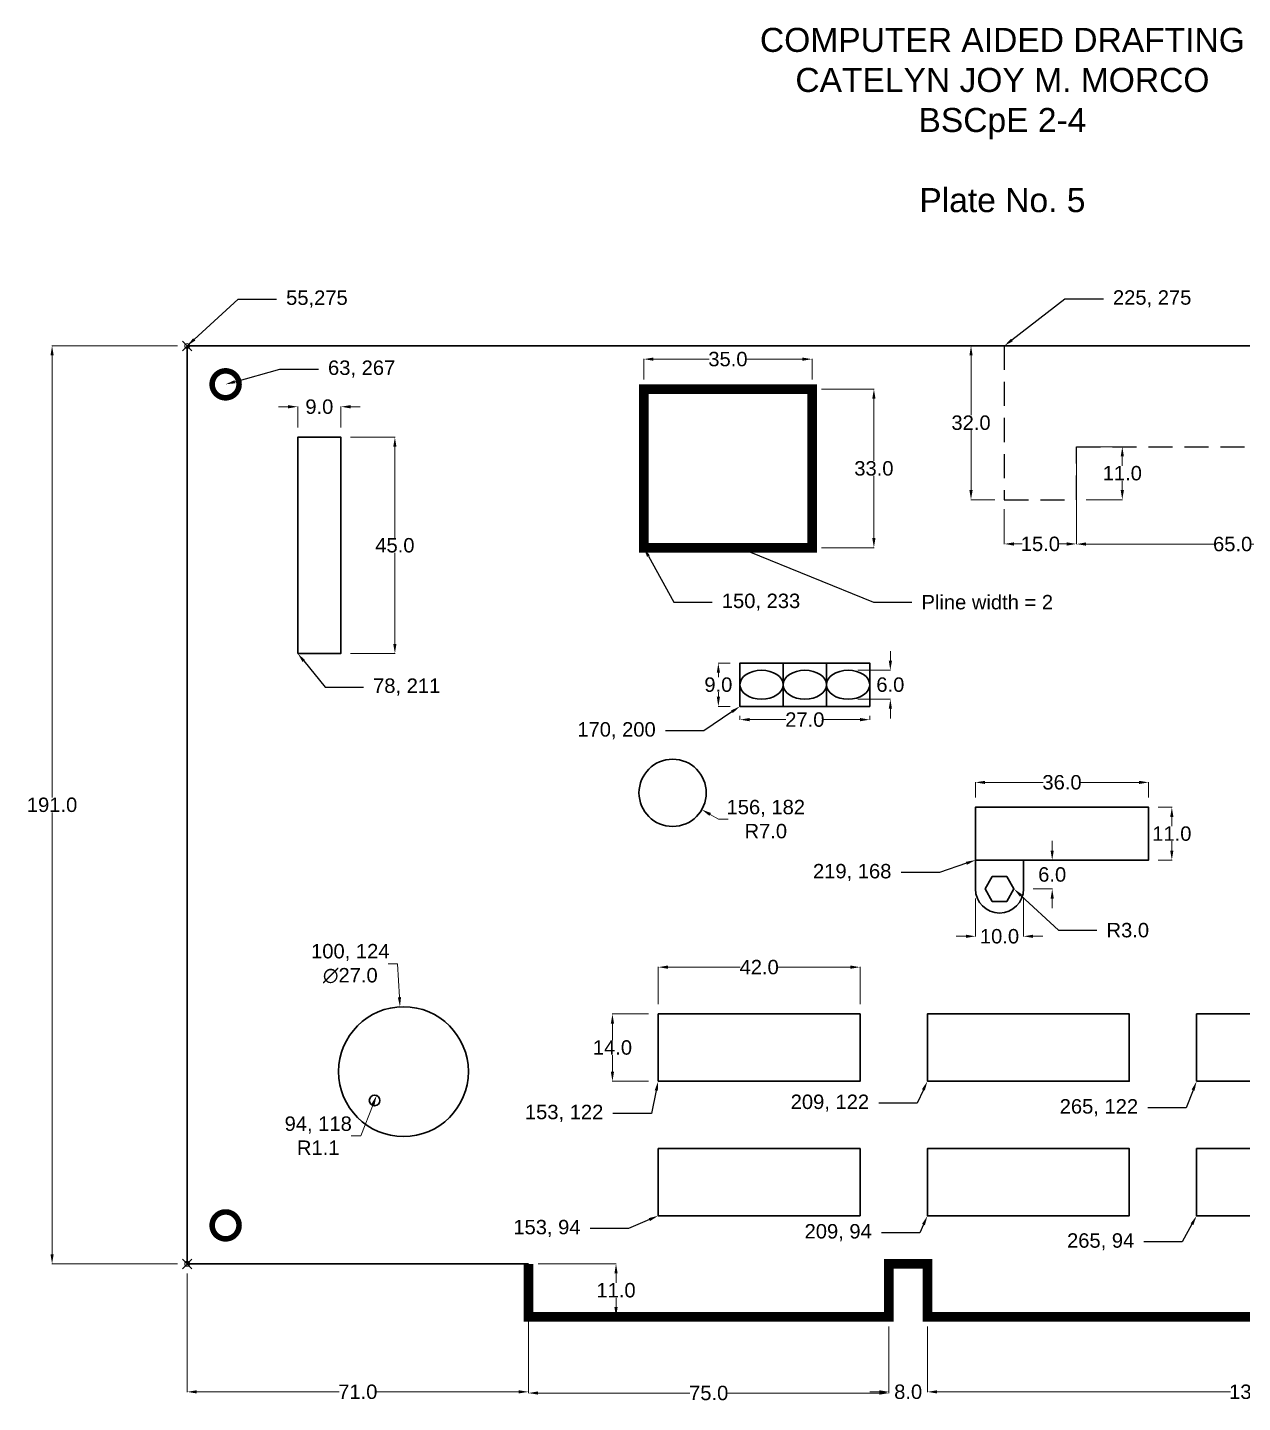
# Model space of a CAD drawing. Header units: inches. Extents: x 22 to 430, y 33 to 341.
# Drawn here: x 21.8 to 274.5, y 55.2 to 341.2 of the extents above; entities that cross this region are included whole.
import ezdxf
from ezdxf import colors
from ezdxf.entities.mleader import LeaderData, LeaderLine
from ezdxf.math import Vec2, Vec3

# ---------------------------------------------------------------- set-up
doc = ezdxf.new("R2010")
doc.units = ezdxf.units.IN
doc.header["$LTSCALE"] = 10
doc.header["$MEASUREMENT"] = 0
doc.header["$PDMODE"] = 35
doc.linetypes.add('DASHED', pattern=[0.75, 0.5, -0.25])
doc.layers.get('0').update_dxf_attribs({"lineweight": 13})
for name, color, linetype, lineweight in [('dims', 3, 'Continuous', 13), ('hidden', 7, 'DASHED', 25), ('Objectline', 7, 'Continuous', 30)]:
    doc.layers.add(name, color=color, linetype=linetype, lineweight=lineweight)
doc.styles.get("Standard").update_dxf_attribs({"font": 'arial.ttf'})
doc.dimstyles.new('Copy(3) of ISO-25', dxfattribs={"dimtxt": 3, "dimasz": 2, "dimexe": 0.049213, "dimexo": 2, "dimgap": 0.024606, "dimtad": 0, "dimtih": 1, "dimtoh": 1, "dimdec": 1, "dimzin": 1, "dimdsep": 46, "dimtxsty": 'Standard', "dimcen": 0, "dimadec": 0, "dimazin": 0, "dimtfac": 1, "dimtdec": 1, "dimtofl": 0, "dimtmove": 1, "dimatfit": 1, "dimfxl": 0.03937, "dimlwd": 13, "dimlwe": 13, "dimarcsym": 0})

# ---------------------------------------------------------------- blocks, each defined once
blk = doc.blocks.new('*D2')
at = {"layer": 'Defpoints', "color": 0, "transparency": 16777216}
for p in [(55, 275), (26.9, 84), (55, 84)]:
    blk.add_point(p, dxfattribs=at)
at = {"layer": 'dims', "color": 0, "linetype": 'Continuous', "lineweight": 13, "transparency": 16777216}
for p, q in [((53, 275), (26.85, 275)), ((26.9, 273), (26.9, 181.06)), ((26.9, 86), (26.9, 177.94)), ((53, 84), (26.85, 84))]:
    blk.add_line(p, q, dxfattribs=at)
at = {"layer": 'dims', "color": 0, "transparency": 16777216}
for points in [[(26.57, 273), (27.24, 273), (26.9, 275)], [(26.57, 86), (27.24, 86), (26.9, 84)]]:
    blk.add_solid(points, dxfattribs=at)
at = {"layer": 'dims', "color": 0, "transparency": 16777216, "insert": (26.9, 179.5), "char_height": 3, "attachment_point": 5}
blk.add_mtext('191.0', dxfattribs=at)
blk = doc.blocks.new('*D14')
at = {"layer": 'Defpoints', "color": 0, "transparency": 16777216}
for p in [(143.48, 136), (153, 136), (153, 122)]:
    blk.add_point(p, dxfattribs=at)
at = {"layer": 'dims', "color": 0, "linetype": 'Continuous', "lineweight": 13, "transparency": 16777216}
for p, q in [((151, 136), (143.43, 136)), ((143.48, 134), (143.48, 130.56)), ((143.48, 124), (143.48, 127.44)), ((151, 122), (143.43, 122))]:
    blk.add_line(p, q, dxfattribs=at)
at = {"layer": 'dims', "color": 0, "transparency": 16777216}
for points in [[(143.14, 134), (143.81, 134), (143.48, 136)], [(143.14, 124), (143.81, 124), (143.48, 122)]]:
    blk.add_solid(points, dxfattribs=at)
at = {"layer": 'dims', "color": 0, "transparency": 16777216, "insert": (143.48, 129), "char_height": 3, "attachment_point": 5}
blk.add_mtext('14.0', dxfattribs=at)
blk = doc.blocks.new('*D15')
at = {"layer": 'Defpoints', "color": 0, "transparency": 16777216}
for p in [(195, 145.73), (153, 136), (195, 136)]:
    blk.add_point(p, dxfattribs=at)
at = {"layer": 'dims', "color": 0, "linetype": 'Continuous', "lineweight": 13, "transparency": 16777216}
for p, q in [((153, 138), (153, 145.78)), ((155, 145.73), (170.02, 145.73)), ((193, 145.73), (177.98, 145.73)), ((195, 138), (195, 145.78))]:
    blk.add_line(p, q, dxfattribs=at)
at = {"layer": 'dims', "color": 0, "transparency": 16777216}
for points in [[(155, 146.07), (155, 145.4), (153, 145.73)], [(193, 146.07), (193, 145.4), (195, 145.73)]]:
    blk.add_solid(points, dxfattribs=at)
at = {"layer": 'dims', "color": 0, "transparency": 16777216, "insert": (174, 145.73), "char_height": 3, "attachment_point": 5}
blk.add_mtext('42.0', dxfattribs=at)
blk = doc.blocks.new('*D16')
at = {"layer": 'Defpoints', "color": 0, "transparency": 16777216}
for p in [(255, 184.18), (219, 179), (255, 179)]:
    blk.add_point(p, dxfattribs=at)
at = {"layer": 'dims', "color": 0, "linetype": 'Continuous', "lineweight": 13, "transparency": 16777216}
for p, q in [((219, 181), (219, 184.23)), ((221, 184.18), (233.09, 184.18)), ((253, 184.18), (240.91, 184.18)), ((255, 181), (255, 184.23))]:
    blk.add_line(p, q, dxfattribs=at)
at = {"layer": 'dims', "color": 0, "transparency": 16777216}
for points in [[(221, 184.51), (221, 183.84), (219, 184.18)], [(253, 184.51), (253, 183.84), (255, 184.18)]]:
    blk.add_solid(points, dxfattribs=at)
at = {"layer": 'dims', "color": 0, "transparency": 16777216, "insert": (237, 184.18), "char_height": 3, "attachment_point": 5}
blk.add_mtext('36.0', dxfattribs=at)
blk = doc.blocks.new('*D17')
at = {"layer": 'Defpoints', "color": 0, "transparency": 16777216}
for p in [(255, 179), (255, 168), (259.85, 168)]:
    blk.add_point(p, dxfattribs=at)
at = {"layer": 'dims', "color": 0, "linetype": 'Continuous', "lineweight": 13, "transparency": 16777216}
for p, q in [((257, 179), (259.89, 179)), ((259.85, 177), (259.85, 175.06)), ((259.85, 170), (259.85, 171.94)), ((257, 168), (259.89, 168))]:
    blk.add_line(p, q, dxfattribs=at)
at = {"layer": 'dims', "color": 0, "transparency": 16777216}
for points in [[(259.51, 177), (260.18, 177), (259.85, 179)], [(259.51, 170), (260.18, 170), (259.85, 168)]]:
    blk.add_solid(points, dxfattribs=at)
at = {"layer": 'dims', "color": 0, "transparency": 16777216, "insert": (259.85, 173.5), "char_height": 3, "attachment_point": 5}
blk.add_mtext('11.0', dxfattribs=at)
blk = doc.blocks.new('*D18')
at = {"layer": 'Defpoints', "color": 0, "transparency": 16777216}
for p in [(229, 168), (229, 162), (234.96, 162)]:
    blk.add_point(p, dxfattribs=at)
at = {"layer": 'dims', "color": 0, "linetype": 'Continuous', "lineweight": 13, "transparency": 16777216}
for p, q in [((234.96, 170), (234.96, 172)), ((231, 168), (235.01, 168)), ((231, 162), (235.01, 162)), ((234.96, 160), (234.96, 158))]:
    blk.add_line(p, q, dxfattribs=at)
at = {"layer": 'dims', "color": 0, "transparency": 16777216}
for points in [[(234.63, 170), (235.3, 170), (234.96, 168)], [(234.63, 160), (235.3, 160), (234.96, 162)]]:
    blk.add_solid(points, dxfattribs=at)
at = {"layer": 'dims', "color": 0, "transparency": 16777216, "insert": (234.96, 165), "char_height": 3, "attachment_point": 5}
blk.add_mtext('6.0', dxfattribs=at)
blk = doc.blocks.new('*D19')
at = {"layer": 'Defpoints', "color": 0, "transparency": 16777216}
for p in [(219, 162), (229, 162), (229, 152.15)]:
    blk.add_point(p, dxfattribs=at)
at = {"layer": 'dims', "color": 0, "linetype": 'Continuous', "lineweight": 13, "transparency": 16777216}
for p, q in [((219, 160), (219, 152.1)), ((229, 160), (229, 152.1)), ((217, 152.15), (215, 152.15)), ((231, 152.15), (233, 152.15))]:
    blk.add_line(p, q, dxfattribs=at)
at = {"layer": 'dims', "color": 0, "transparency": 16777216}
for points in [[(217, 152.49), (217, 151.82), (219, 152.15)], [(231, 152.49), (231, 151.82), (229, 152.15)]]:
    blk.add_solid(points, dxfattribs=at)
at = {"layer": 'dims', "color": 0, "transparency": 16777216, "insert": (224, 152.15), "char_height": 3, "attachment_point": 5}
blk.add_mtext('10.0', dxfattribs=at)
blk = doc.blocks.new('*D20')
at = {"layer": 'Defpoints', "color": 0, "transparency": 16777216}
for p in [(170, 200), (197, 200), (197, 197.23)]:
    blk.add_point(p, dxfattribs=at)
at = {"layer": 'dims', "color": 0, "linetype": 'Continuous', "lineweight": 13, "transparency": 16777216}
for p, q in [((170, 198), (170, 197.18)), ((197, 198), (197, 197.18)), ((172, 197.23), (179.56, 197.23)), ((195, 197.23), (187.44, 197.23))]:
    blk.add_line(p, q, dxfattribs=at)
at = {"layer": 'dims', "color": 0, "transparency": 16777216}
for points in [[(172, 197.57), (172, 196.9), (170, 197.23)], [(195, 197.57), (195, 196.9), (197, 197.23)]]:
    blk.add_solid(points, dxfattribs=at)
at = {"layer": 'dims', "color": 0, "transparency": 16777216, "insert": (183.5, 197.23), "char_height": 3, "attachment_point": 5}
blk.add_mtext('27.0', dxfattribs=at)
blk = doc.blocks.new('*D21')
at = {"layer": 'Defpoints', "color": 0, "transparency": 16777216}
for p in [(170, 209), (165.51, 200), (170, 200)]:
    blk.add_point(p, dxfattribs=at)
at = {"layer": 'dims', "color": 0, "linetype": 'Continuous', "lineweight": 13, "transparency": 16777216}
for p, q in [((168, 209), (165.46, 209)), ((165.51, 207), (165.51, 206.06)), ((165.51, 202), (165.51, 202.94)), ((168, 200), (165.46, 200))]:
    blk.add_line(p, q, dxfattribs=at)
at = {"layer": 'dims', "color": 0, "transparency": 16777216}
for points in [[(165.18, 207), (165.85, 207), (165.51, 209)], [(165.18, 202), (165.85, 202), (165.51, 200)]]:
    blk.add_solid(points, dxfattribs=at)
at = {"layer": 'dims', "color": 0, "transparency": 16777216, "insert": (165.51, 204.5), "char_height": 3, "attachment_point": 5}
blk.add_mtext('9.0', dxfattribs=at)
blk = doc.blocks.new('*D22')
at = {"layer": 'Defpoints', "color": 0, "transparency": 16777216}
for p in [(192.5, 207.5), (192.5, 201.5), (201.29, 201.5)]:
    blk.add_point(p, dxfattribs=at)
at = {"layer": 'dims', "color": 0, "linetype": 'Continuous', "lineweight": 13, "transparency": 16777216}
for p, q in [((201.29, 209.5), (201.29, 211.5)), ((194.5, 207.5), (201.34, 207.5)), ((194.5, 201.5), (201.34, 201.5)), ((201.29, 199.5), (201.29, 197.5))]:
    blk.add_line(p, q, dxfattribs=at)
at = {"layer": 'dims', "color": 0, "transparency": 16777216}
for points in [[(200.96, 209.5), (201.63, 209.5), (201.29, 207.5)], [(200.96, 199.5), (201.63, 199.5), (201.29, 201.5)]]:
    blk.add_solid(points, dxfattribs=at)
at = {"layer": 'dims', "color": 0, "transparency": 16777216, "insert": (201.29, 204.5), "char_height": 3, "attachment_point": 5}
blk.add_mtext('6.0', dxfattribs=at)
blk = doc.blocks.new('*D23')
at = {"layer": 'Defpoints', "color": 0, "transparency": 16777216}
for p in [(156, 182), (162.07, 178.51)]:
    blk.add_point(p, dxfattribs=at)
at = {"layer": 'dims', "color": 0, "linetype": 'Continuous', "lineweight": 13, "transparency": 16777216}
for p, q in [((165.54, 176.52), (163.8, 177.52)), ((167.54, 176.52), (165.54, 176.52))]:
    blk.add_line(p, q, dxfattribs=at)
at = {"layer": 'dims', "color": 0, "transparency": 16777216}
blk.add_solid([(163.97, 177.81), (163.64, 177.23), (162.07, 178.51)], dxfattribs=at)
at = {"layer": 'dims', "color": 0, "transparency": 16777216, "insert": (175.38, 176.52), "char_height": 3, "attachment_point": 5}
blk.add_mtext('156, 182\\PR7.0', dxfattribs=at)
blk = doc.blocks.new('*D24')
at = {"layer": 'Defpoints', "color": 0, "transparency": 16777216}
for p in [(94, 118), (94.4, 119.02)]:
    blk.add_point(p, dxfattribs=at)
at = {"layer": 'dims', "color": 0, "linetype": 'Continuous', "lineweight": 13, "transparency": 16777216}
for p, q in [((91.11, 110.67), (93.67, 117.16)), ((89.11, 110.67), (91.11, 110.67))]:
    blk.add_line(p, q, dxfattribs=at)
at = {"layer": 'dims', "color": 0, "transparency": 16777216}
blk.add_solid([(93.36, 117.29), (93.98, 117.04), (94.4, 119.02)], dxfattribs=at)
at = {"layer": 'dims', "color": 0, "transparency": 16777216, "insert": (82.27, 110.67), "char_height": 3, "attachment_point": 5}
blk.add_mtext('94, 118\\PR1.1', dxfattribs=at)
blk = doc.blocks.new('*D25')
at = {"layer": 'Defpoints', "color": 0, "transparency": 16777216}
for p in [(225, 275), (218.07, 243), (225, 243)]:
    blk.add_point(p, dxfattribs=at)
at = {"layer": 'dims', "color": 0, "linetype": 'Continuous', "lineweight": 13, "transparency": 16777216}
for p, q in [((223, 275), (218.02, 275)), ((218.07, 273), (218.07, 260.56)), ((218.07, 245), (218.07, 257.44)), ((223, 243), (218.02, 243))]:
    blk.add_line(p, q, dxfattribs=at)
at = {"layer": 'dims', "color": 0, "transparency": 16777216}
for points in [[(217.74, 273), (218.41, 273), (218.07, 275)], [(217.74, 245), (218.41, 245), (218.07, 243)]]:
    blk.add_solid(points, dxfattribs=at)
at = {"layer": 'dims', "color": 0, "transparency": 16777216, "insert": (218.07, 259), "char_height": 3, "attachment_point": 5}
blk.add_mtext('32.0', dxfattribs=at)
blk = doc.blocks.new('*D26')
at = {"layer": 'Defpoints', "color": 0, "transparency": 16777216}
for p in [(225, 243), (240, 243), (240, 233.79)]:
    blk.add_point(p, dxfattribs=at)
at = {"layer": 'dims', "color": 0, "linetype": 'Continuous', "lineweight": 13, "transparency": 16777216}
for p, q in [((225, 241), (225, 233.74)), ((240, 241), (240, 233.74)), ((227, 233.79), (228.73, 233.79)), ((238, 233.79), (236.27, 233.79))]:
    blk.add_line(p, q, dxfattribs=at)
at = {"layer": 'dims', "color": 0, "transparency": 16777216}
for points in [[(227, 234.12), (227, 233.45), (225, 233.79)], [(238, 234.12), (238, 233.45), (240, 233.79)]]:
    blk.add_solid(points, dxfattribs=at)
at = {"layer": 'dims', "color": 0, "transparency": 16777216, "insert": (232.5, 233.79), "char_height": 3, "attachment_point": 5}
blk.add_mtext('15.0', dxfattribs=at)
blk = doc.blocks.new('*D27')
at = {"layer": 'Defpoints', "color": 0, "transparency": 16777216}
for p in [(240, 254), (240, 243), (249.54, 243)]:
    blk.add_point(p, dxfattribs=at)
at = {"layer": 'dims', "color": 0, "linetype": 'Continuous', "lineweight": 13, "transparency": 16777216}
for p, q in [((242, 254), (249.59, 254)), ((249.54, 252), (249.54, 250.06)), ((249.54, 245), (249.54, 246.94)), ((242, 243), (249.59, 243))]:
    blk.add_line(p, q, dxfattribs=at)
at = {"layer": 'dims', "color": 0, "transparency": 16777216}
for points in [[(249.21, 252), (249.88, 252), (249.54, 254)], [(249.21, 245), (249.88, 245), (249.54, 243)]]:
    blk.add_solid(points, dxfattribs=at)
at = {"layer": 'dims', "color": 0, "transparency": 16777216, "insert": (249.54, 248.5), "char_height": 3, "attachment_point": 5}
blk.add_mtext('11.0', dxfattribs=at)
blk = doc.blocks.new('*D28')
at = {"layer": 'Defpoints', "color": 0, "transparency": 16777216}
for p in [(240, 254), (305, 254), (305, 233.76)]:
    blk.add_point(p, dxfattribs=at)
at = {"layer": 'dims', "color": 0, "linetype": 'Continuous', "lineweight": 13, "transparency": 16777216}
for p, q in [((240, 252), (240, 233.71)), ((305, 252), (305, 233.71)), ((242, 233.76), (268.58, 233.76)), ((303, 233.76), (276.42, 233.76))]:
    blk.add_line(p, q, dxfattribs=at)
at = {"layer": 'dims', "color": 0, "transparency": 16777216}
for points in [[(242, 234.1), (242, 233.43), (240, 233.76)], [(303, 234.1), (303, 233.43), (305, 233.76)]]:
    blk.add_solid(points, dxfattribs=at)
at = {"layer": 'dims', "color": 0, "transparency": 16777216, "insert": (272.5, 233.76), "char_height": 3, "attachment_point": 5}
blk.add_mtext('65.0', dxfattribs=at)
blk = doc.blocks.new('*D31')
at = {"layer": 'Defpoints', "color": 0, "transparency": 16777216}
for p in [(126, 84), (126, 73), (144.22, 73)]:
    blk.add_point(p, dxfattribs=at)
at = {"layer": 'dims', "color": 0, "linetype": 'Continuous', "lineweight": 13, "transparency": 16777216}
for p, q in [((128, 84), (144.27, 84)), ((144.22, 82), (144.22, 80.06)), ((144.22, 75), (144.22, 76.94)), ((128, 73), (144.27, 73))]:
    blk.add_line(p, q, dxfattribs=at)
at = {"layer": 'dims', "color": 0, "transparency": 16777216}
for points in [[(143.89, 82), (144.56, 82), (144.22, 84)], [(143.89, 75), (144.56, 75), (144.22, 73)]]:
    blk.add_solid(points, dxfattribs=at)
at = {"layer": 'dims', "color": 0, "transparency": 16777216, "insert": (144.22, 78.5), "char_height": 3, "attachment_point": 5}
blk.add_mtext('11.0', dxfattribs=at)
blk = doc.blocks.new('*D32')
at = {"layer": 'Defpoints', "color": 0, "transparency": 16777216}
for p in [(55, 84), (126, 84), (126, 57.37)]:
    blk.add_point(p, dxfattribs=at)
at = {"layer": 'dims', "color": 0, "linetype": 'Continuous', "lineweight": 13, "transparency": 16777216}
for p, q in [((55, 82), (55, 57.32)), ((126, 82), (126, 57.32)), ((57, 57.37), (86.6, 57.37)), ((124, 57.37), (94.4, 57.37))]:
    blk.add_line(p, q, dxfattribs=at)
at = {"layer": 'dims', "color": 0, "transparency": 16777216}
for points in [[(57, 57.7), (57, 57.04), (55, 57.37)], [(124, 57.7), (124, 57.04), (126, 57.37)]]:
    blk.add_solid(points, dxfattribs=at)
at = {"layer": 'dims', "color": 0, "transparency": 16777216, "insert": (90.5, 57.37), "char_height": 3, "attachment_point": 5}
blk.add_mtext('71.0', dxfattribs=at)
blk = doc.blocks.new('*D33')
at = {"layer": 'Defpoints', "color": 0, "transparency": 16777216}
for p in [(126, 73), (201, 73), (201, 57.12)]:
    blk.add_point(p, dxfattribs=at)
at = {"layer": 'dims', "color": 0, "linetype": 'Continuous', "lineweight": 13, "transparency": 16777216}
for p, q in [((126, 71), (126, 57.07)), ((201, 71), (201, 57.07)), ((128, 57.12), (159.6, 57.12)), ((199, 57.12), (167.4, 57.12))]:
    blk.add_line(p, q, dxfattribs=at)
at = {"layer": 'dims', "color": 0, "transparency": 16777216}
for points in [[(128, 57.46), (128, 56.79), (126, 57.12)], [(199, 57.46), (199, 56.79), (201, 57.12)]]:
    blk.add_solid(points, dxfattribs=at)
at = {"layer": 'dims', "color": 0, "transparency": 16777216, "insert": (163.5, 57.12), "char_height": 3, "attachment_point": 5}
blk.add_mtext('75.0', dxfattribs=at)
blk = doc.blocks.new('*D34')
at = {"layer": 'Defpoints', "color": 0, "transparency": 16777216}
for p in [(201, 73), (209, 73), (209, 57.37)]:
    blk.add_point(p, dxfattribs=at)
at = {"layer": 'dims', "color": 0, "linetype": 'Continuous', "lineweight": 13, "transparency": 16777216}
for p, q in [((201, 71), (201, 57.32)), ((209, 71), (209, 57.32)), ((199, 57.37), (197, 57.37)), ((211, 57.37), (213, 57.37))]:
    blk.add_line(p, q, dxfattribs=at)
at = {"layer": 'dims', "color": 0, "transparency": 16777216}
for points in [[(199, 57.7), (199, 57.04), (201, 57.37)], [(211, 57.7), (211, 57.04), (209, 57.37)]]:
    blk.add_solid(points, dxfattribs=at)
at = {"layer": 'dims', "color": 0, "transparency": 16777216, "insert": (205, 57.37), "char_height": 3, "attachment_point": 5}
blk.add_mtext('8.0', dxfattribs=at)
blk = doc.blocks.new('*D35')
at = {"layer": 'Defpoints', "color": 0, "transparency": 16777216}
for p in [(209, 73), (345, 73), (345, 57.37)]:
    blk.add_point(p, dxfattribs=at)
at = {"layer": 'dims', "color": 0, "linetype": 'Continuous', "lineweight": 13, "transparency": 16777216}
for p, q in [((209, 71), (209, 57.32)), ((345, 71), (345, 57.32)), ((211, 57.37), (272.06, 57.37)), ((343, 57.37), (281.94, 57.37))]:
    blk.add_line(p, q, dxfattribs=at)
at = {"layer": 'dims', "color": 0, "transparency": 16777216}
for points in [[(211, 57.7), (211, 57.04), (209, 57.37)], [(343, 57.7), (343, 57.04), (345, 57.37)]]:
    blk.add_solid(points, dxfattribs=at)
at = {"layer": 'dims', "color": 0, "transparency": 16777216, "insert": (277, 57.37), "char_height": 3, "attachment_point": 5}
blk.add_mtext('136.0', dxfattribs=at)
blk = doc.blocks.new('*D38')
at = {"layer": 'Defpoints', "color": 0, "transparency": 16777216}
for p in [(87, 256), (87, 211), (98.22, 211)]:
    blk.add_point(p, dxfattribs=at)
at = {"layer": 'dims', "color": 0, "linetype": 'Continuous', "lineweight": 13, "transparency": 16777216}
for p, q in [((89, 256), (98.27, 256)), ((98.22, 254), (98.22, 235.06)), ((98.22, 213), (98.22, 231.94)), ((89, 211), (98.27, 211))]:
    blk.add_line(p, q, dxfattribs=at)
at = {"layer": 'dims', "color": 0, "transparency": 16777216}
for points in [[(97.88, 254), (98.55, 254), (98.22, 256)], [(97.88, 213), (98.55, 213), (98.22, 211)]]:
    blk.add_solid(points, dxfattribs=at)
at = {"layer": 'dims', "color": 0, "transparency": 16777216, "insert": (98.22, 233.5), "char_height": 3, "attachment_point": 5}
blk.add_mtext('45.0', dxfattribs=at)
blk = doc.blocks.new('*D39')
at = {"layer": 'Defpoints', "color": 0, "transparency": 16777216}
for p in [(87, 262.34), (78, 256), (87, 256)]:
    blk.add_point(p, dxfattribs=at)
at = {"layer": 'dims', "color": 0, "linetype": 'Continuous', "lineweight": 13, "transparency": 16777216}
for p, q in [((76, 262.34), (74, 262.34)), ((78, 258), (78, 262.38)), ((87, 258), (87, 262.38)), ((89, 262.34), (91, 262.34))]:
    blk.add_line(p, q, dxfattribs=at)
at = {"layer": 'dims', "color": 0, "transparency": 16777216}
for points in [[(76, 262.67), (76, 262), (78, 262.34)], [(89, 262.67), (89, 262), (87, 262.34)]]:
    blk.add_solid(points, dxfattribs=at)
at = {"layer": 'dims', "color": 0, "transparency": 16777216, "insert": (82.5, 262.34), "char_height": 3, "attachment_point": 5}
blk.add_mtext('9.0', dxfattribs=at)
blk = doc.blocks.new('*D41')
at = {"layer": 'Defpoints', "color": 0, "transparency": 16777216}
for p in [(185, 272.24), (150, 266), (185, 266)]:
    blk.add_point(p, dxfattribs=at)
at = {"layer": 'dims', "color": 0, "linetype": 'Continuous', "lineweight": 13, "transparency": 16777216}
for p, q in [((150, 268), (150, 272.29)), ((152, 272.24), (163.59, 272.24)), ((183, 272.24), (171.41, 272.24)), ((185, 268), (185, 272.29))]:
    blk.add_line(p, q, dxfattribs=at)
at = {"layer": 'dims', "color": 0, "transparency": 16777216}
for points in [[(152, 272.57), (152, 271.91), (150, 272.24)], [(183, 272.57), (183, 271.91), (185, 272.24)]]:
    blk.add_solid(points, dxfattribs=at)
at = {"layer": 'dims', "color": 0, "transparency": 16777216, "insert": (167.5, 272.24), "char_height": 3, "attachment_point": 5}
blk.add_mtext('35.0', dxfattribs=at)
blk = doc.blocks.new('*D43')
at = {"layer": 'Defpoints', "color": 0, "transparency": 16777216}
for p in [(99.27, 137.48), (100.73, 110.52)]:
    blk.add_point(p, dxfattribs=at)
at = {"layer": 'dims', "color": 0, "linetype": 'Continuous', "lineweight": 13, "transparency": 16777216}
for p, q in [((96.79, 146.46), (98.79, 146.46)), ((98.79, 146.46), (99.16, 139.48))]:
    blk.add_line(p, q, dxfattribs=at)
at = {"layer": 'dims', "color": 0, "transparency": 16777216}
blk.add_solid([(99.5, 139.5), (98.83, 139.46), (99.27, 137.48)], dxfattribs=at)
at = {"layer": 'dims', "color": 0, "transparency": 16777216, "insert": (88.94, 146.46), "char_height": 3, "attachment_point": 5}
blk.add_mtext('100, 124\\P∅27.0', dxfattribs=at)
blk = doc.blocks.new('*D44')
at = {"layer": 'Defpoints', "color": 0, "transparency": 16777216}
for p in [(185, 266), (185, 233), (197.87, 233)]:
    blk.add_point(p, dxfattribs=at)
at = {"layer": 'dims', "color": 0, "linetype": 'Continuous', "lineweight": 13, "transparency": 16777216}
for p, q in [((187, 266), (197.92, 266)), ((197.87, 264), (197.87, 251.06)), ((197.87, 235), (197.87, 247.94)), ((187, 233), (197.92, 233))]:
    blk.add_line(p, q, dxfattribs=at)
at = {"layer": 'dims', "color": 0, "transparency": 16777216}
for points in [[(197.53, 264), (198.2, 264), (197.87, 266)], [(197.53, 235), (198.2, 235), (197.87, 233)]]:
    blk.add_solid(points, dxfattribs=at)
at = {"layer": 'dims', "color": 0, "transparency": 16777216, "insert": (197.87, 249.5), "char_height": 3, "attachment_point": 5}
blk.add_mtext('33.0', dxfattribs=at)

msp = doc.modelspace()

# ---------------------------------------------------------------- linework, layer by layer
for p in [(55, 275), (55, 84)]:
    msp.add_point(p)
at = {"layer": 'hidden'}
for p, q in [((225, 275), (225, 243)), ((240, 243), (240, 254)), ((240, 254), (305, 254)), ((225, 243), (240, 243))]:
    msp.add_line(p, q, dxfattribs=at)
at = {"layer": 'Objectline'}
for p, q in [((55, 275), (55, 84)), ((55, 275), (383, 275)), ((179, 200), (179, 209)), ((188, 200), (188, 209)), ((219, 168), (219, 162)), ((229, 168), (229, 162)), ((55, 84), (126, 84))]:
    msp.add_line(p, q, dxfattribs=at)
at = {"layer": 'Objectline', "const_width": 1.16}
for points in [[(60.2, 267, 1), (65.8, 267, 1)], [(60.2, 92, 1), (65.8, 92, 1)]]:
    msp.add_lwpolyline(points, format="xyb", close=True, dxfattribs=at)
at = {"layer": 'Objectline', "const_width": 2}
msp.add_lwpolyline([(150, 233), (185, 233), (185, 266), (150, 266)], close=True, dxfattribs=at)
at = {"layer": 'Objectline'}
for points in [[(78, 211), (87, 211), (87, 256), (78, 256)], [(170, 200), (197, 200), (197, 209), (170, 209)], [(219, 168), (255, 168), (255, 179), (219, 179)], [(222.5, 164.6), (221, 162), (222.5, 159.4), (225.5, 159.4), (227, 162), (225.5, 164.6)], [(153, 122), (195, 122), (195, 136), (153, 136)], [(209, 122), (251, 122), (251, 136), (209, 136)], [(265, 122), (307, 122), (307, 136), (265, 136)], [(153, 94), (195, 94), (195, 108), (153, 108)], [(209, 94), (251, 94), (251, 108), (209, 108)], [(265, 94), (307, 94), (307, 108), (265, 108)]]:
    msp.add_lwpolyline(points, close=True, dxfattribs=at)
at = {"layer": 'Objectline', "const_width": 2}
msp.add_lwpolyline([(126, 84), (126, 73), (201, 73), (201, 84), (209, 84), (209, 73), (345, 73), (345, 84), (353, 84), (353, 73), (383, 73), (383, 84)], dxfattribs=at)
at = {"layer": 'Objectline'}
for centre, radius in [((156, 182), 7), ((100, 124), 13.5), ((94, 118), 1.1)]:
    msp.add_circle(centre, radius, dxfattribs=at)
msp.add_arc((224, 162), 5, 180, 0, dxfattribs=at)
for centre in [(174.5, 204.5), (183.5, 204.5), (192.5, 204.5)]:
    msp.add_ellipse(centre, major_axis=(-4.5, 0), ratio=0.666667, dxfattribs=at)

# ---------------------------------------------------------------- texts
at = {"layer": 'Objectline', "insert": (131.99, 341.17), "char_height": 5, "attachment_point": 1}
msp.add_mtext_dynamic_manual_height_columns('\\pxqc;COMPUTER AIDED DRAFTING\\PCATELYN JOY M. MORCO\\PBSCpE 2-4\\P\\PPlate No. 5', width=185.2279, gutter_width=0.492, heights=[0], dxfattribs=at)

# ---------------------------------------------------------------- dimensions: what is measured, and where the dimension line sits
at = {"layer": 'dims'}
for base, p1, p2, picture, middle in [((26.9, 84), (55, 275), (55, 84), '*D2', (26.9, 179.5)), ((218.07, 243), (225, 275), (225, 243), '*D25', (218.07, 259)), ((197.87, 233), (185, 266), (185, 233), '*D44', (197.87, 249.5)), ((98.22, 211), (87, 256), (87, 211), '*D38', (98.22, 233.5)), ((249.54, 243), (240, 254), (240, 243), '*D27', (249.54, 248.5)), ((165.51, 200), (170, 209), (170, 200), '*D21', (165.51, 204.5)), ((201.29, 201.5), (192.5, 207.5), (192.5, 201.5), '*D22', (201.29, 204.5)), ((259.85, 168), (255, 179), (255, 168), '*D17', (259.85, 173.5)), ((234.96, 162), (229, 168), (229, 162), '*D18', (234.96, 165)), ((143.48, 136), (153, 122), (153, 136), '*D14', (143.48, 129)), ((144.22, 73), (126, 84), (126, 73), '*D31', (144.22, 78.5))]:
    dim = msp.add_linear_dim(base=base, p1=p1, p2=p2, angle=90, dimstyle='Copy(3) of ISO-25', dxfattribs=at)
    dim.commit()
    dim.dimension.update_dxf_attribs({"geometry": picture, "text_midpoint": middle})
for base, p1, p2, picture, middle in [((185, 272.24), (150, 266), (185, 266), '*D41', (167.5, 272.24)), ((87, 262.34), (78, 256), (87, 256), '*D39', (82.5, 262.34)), ((305, 233.76), (240, 254), (305, 254), '*D28', (272.5, 233.76)), ((240, 233.79), (225, 243), (240, 243), '*D26', (232.5, 233.79)), ((197, 197.23), (170, 200), (197, 200), '*D20', (183.5, 197.23)), ((255, 184.18), (219, 179), (255, 179), '*D16', (237, 184.18)), ((229, 152.15), (219, 162), (229, 162), '*D19', (224, 152.15)), ((195, 145.73), (153, 136), (195, 136), '*D15', (174, 145.73)), ((126, 57.37), (55, 84), (126, 84), '*D32', (90.5, 57.37)), ((201, 57.12), (126, 73), (201, 73), '*D33', (163.5, 57.12)), ((209, 57.37), (201, 73), (209, 73), '*D34', (205, 57.37)), ((345, 57.37), (209, 73), (345, 73), '*D35', (277, 57.37))]:
    dim = msp.add_linear_dim(base=base, p1=p1, p2=p2, dimstyle='Copy(3) of ISO-25', dxfattribs=at)
    dim.commit()
    dim.dimension.update_dxf_attribs({"geometry": picture, "text_midpoint": middle})
dim = msp.add_radius_dim(center=(156, 182), mpoint=(162.07, 178.51), text='156, 182\\P<>', dimstyle='Copy(3) of ISO-25', dxfattribs=at)
dim.commit()
dim.dimension.update_dxf_attribs({"geometry": '*D23', "text_midpoint": (175.38, 176.52)})
dim = msp.add_diameter_dim_2p(p1=(100.73, 110.52), p2=(99.27, 137.48), text='100, 124\\P<>', dimstyle='Copy(3) of ISO-25', dxfattribs=at)
dim.commit()
dim.dimension.update_dxf_attribs({"geometry": '*D43', "text_midpoint": (98.79, 146.46), "dimtype": 163})
dim = msp.add_radius_dim(center=(94, 118), mpoint=(94.4, 119.02), text='94, 118\\P<>', dimstyle='Copy(3) of ISO-25', dxfattribs=at)
dim.commit()
dim.dimension.update_dxf_attribs({"geometry": '*D24', "text_midpoint": (91.11, 110.67), "dimtype": 164})

# ---------------------------------------------------------------- leaders
ml = msp.add_multileader_mtext('Standard', dxfattribs=at)
ml.set_content('55,275', color=256)
ml.set_leader_properties()
ml.build(insert=Vec2(0, 0))
ml.multileader.update_dxf_attribs({"arrow_head_size": 2})
ctx = ml.context
ctx.base_point, ctx.char_height, ctx.arrow_head_size, ctx.plane_origin = Vec3(73.59, 284.73), 3, 2, Vec3(55, 275)
notes = []
notes.append((ctx, [(0, (1, 1, 0), (65.59, 284.73), (1, 0), 8, [(0, [(55, 275)], 0, [])])]))
ctx.mtext.insert, ctx.mtext.flow_direction = Vec3(75.59, 286.53), 5
ml = msp.add_multileader_mtext('Standard', dxfattribs=at)
ml.set_content('225, 275', color=256)
ml.set_leader_properties()
ml.build(insert=Vec2(0, 0))
ml.multileader.update_dxf_attribs({"arrow_head_size": 2})
ctx = ml.context
ctx.base_point, ctx.char_height, ctx.arrow_head_size, ctx.plane_origin = Vec3(245.6, 284.78), 3, 2, Vec3(225, 275)
notes.append((ctx, [(0, (1, 1, 0), (237.6, 284.78), (1, 0), 8, [(0, [(225, 275)], 0, [])])]))
ctx.mtext.insert, ctx.mtext.flow_direction = Vec3(247.6, 286.57), 5
ml = msp.add_multileader_mtext('Standard', dxfattribs=at)
ml.set_content('63, 267', color=256)
ml.set_leader_properties()
ml.build(insert=Vec2(0, 0))
ml.multileader.update_dxf_attribs({"arrow_head_size": 2})
ctx = ml.context
ctx.base_point, ctx.char_height, ctx.arrow_head_size, ctx.plane_origin = Vec3(82.31, 270.16), 3, 2, Vec3(63, 267)
notes.append((ctx, [(0, (1, 1, 0), (74.31, 270.16), (1, 0), 8, [(0, [(63, 267)], 0, [])])]))
ctx.mtext.insert, ctx.mtext.flow_direction = Vec3(84.31, 271.96), 5
ml = msp.add_multileader_mtext('Standard', dxfattribs=at)
ml.set_content('150, 233', color=256)
ml.set_leader_properties()
ml.build(insert=Vec2(0, 0))
ml.multileader.update_dxf_attribs({"arrow_head_size": 2})
ctx = ml.context
ctx.base_point, ctx.char_height, ctx.arrow_head_size, ctx.plane_origin = Vec3(164.23, 221.65), 3, 2, Vec3(150, 233)
notes.append((ctx, [(0, (1, 1, 0), (156.23, 221.65), (1, 0), 8, [(0, [(150, 233)], 0, [])])]))
ctx.mtext.insert, ctx.mtext.flow_direction = Vec3(166.23, 223.45), 5
ml = msp.add_multileader_mtext('Standard', dxfattribs=at)
ml.set_content('Pline width = 2', color=256)
ml.set_leader_properties()
ml.build(insert=Vec2(0, 0))
ml.multileader.update_dxf_attribs({"arrow_head_size": 2})
ctx = ml.context
ctx.base_point, ctx.char_height, ctx.arrow_head_size, ctx.plane_origin = Vec3(205.77, 221.66), 3, 2, Vec3(170, 233)
notes.append((ctx, [(0, (1, 1, 0), (197.77, 221.66), (1, 0), 8, [(0, [(170, 233)], 0, [])])]))
ctx.mtext.insert, ctx.mtext.flow_direction = Vec3(207.77, 223.18), 5
ml = msp.add_multileader_mtext('Standard', dxfattribs=at)
ml.set_content('78, 211', color=256)
ml.set_leader_properties()
ml.build(insert=Vec2(0, 0))
ml.multileader.update_dxf_attribs({"arrow_head_size": 2})
ctx = ml.context
ctx.base_point, ctx.char_height, ctx.arrow_head_size, ctx.plane_origin = Vec3(91.68, 204), 3, 2, Vec3(78, 211)
notes.append((ctx, [(0, (1, 1, 0), (83.68, 204), (1, 0), 8, [(0, [(78, 211)], 0, [])])]))
ctx.mtext.insert, ctx.mtext.flow_direction = Vec3(93.68, 205.8), 5
ml = msp.add_multileader_mtext('Standard', dxfattribs=at)
ml.set_content('170, 200', color=256)
ml.set_leader_properties()
ml.build(insert=Vec2(0, 0))
ml.multileader.update_dxf_attribs({"arrow_head_size": 2})
ctx = ml.context
ctx.base_point, ctx.char_height, ctx.arrow_head_size, ctx.plane_origin = Vec3(134.83, 194.91), 3, 2, Vec3(170, 200)
ctx.text_align_type = 2
notes.append((ctx, [(0, (1, 1, 0), (162.48, 194.91), (-1, 0), 8, [(0, [(170, 200)], 0, [])])]))
ctx.mtext.insert, ctx.mtext.alignment, ctx.mtext.flow_direction = Vec3(152.48, 196.71), 3, 5
ml = msp.add_multileader_mtext('Standard', dxfattribs=at)
ml.set_content('219, 168', color=256)
ml.set_leader_properties()
ml.build(insert=Vec2(0, 0))
ml.multileader.update_dxf_attribs({"arrow_head_size": 2})
ctx = ml.context
ctx.base_point, ctx.char_height, ctx.arrow_head_size, ctx.plane_origin = Vec3(183.5, 165.42), 3, 2, Vec3(219, 168)
ctx.text_align_type = 2
notes.append((ctx, [(0, (1, 1, 0), (211.51, 165.42), (-1, 0), 8, [(0, [(219, 168)], 0, [])])]))
ctx.mtext.insert, ctx.mtext.alignment, ctx.mtext.flow_direction = Vec3(201.51, 167.21), 3, 5
ml = msp.add_multileader_mtext('Standard', dxfattribs=at)
ml.set_content('R3.0', color=256)
ml.set_leader_properties()
ml.build(insert=Vec2(0, 0))
ml.multileader.update_dxf_attribs({"arrow_head_size": 2})
ctx = ml.context
ctx.base_point, ctx.char_height, ctx.arrow_head_size, ctx.plane_origin = Vec3(244.26, 153.41), 3, 2, Vec3(227, 162)
notes.append((ctx, [(0, (1, 1, 0), (236.26, 153.41), (1, 0), 8, [(0, [(227, 162)], 0, [])])]))
ctx.mtext.insert, ctx.mtext.flow_direction = Vec3(246.26, 154.94), 5
ml = msp.add_multileader_mtext('Standard', dxfattribs=at)
ml.set_content('153, 122', color=256)
ml.set_leader_properties()
ml.build(insert=Vec2(0, 0))
ml.multileader.update_dxf_attribs({"arrow_head_size": 2})
ctx = ml.context
ctx.base_point, ctx.char_height, ctx.arrow_head_size, ctx.plane_origin = Vec3(123.94, 115.31), 3, 2, Vec3(153, 122)
ctx.text_align_type = 2
notes.append((ctx, [(0, (1, 1, 0), (151.58, 115.31), (-1, 0), 8, [(0, [(153, 122)], 0, [])])]))
ctx.mtext.insert, ctx.mtext.alignment, ctx.mtext.flow_direction = Vec3(141.58, 117.1), 3, 5
ml = msp.add_multileader_mtext('Standard', dxfattribs=at)
ml.set_content('209, 122', color=256)
ml.set_leader_properties()
ml.build(insert=Vec2(0, 0))
ml.multileader.update_dxf_attribs({"arrow_head_size": 2})
ctx = ml.context
ctx.base_point, ctx.char_height, ctx.arrow_head_size, ctx.plane_origin = Vec3(178.9, 117.42), 3, 2, Vec3(209, 122)
ctx.text_align_type = 2
notes.append((ctx, [(0, (1, 1, 0), (206.87, 117.42), (-1, 0), 8, [(0, [(209, 122)], 0, [])])]))
ctx.mtext.insert, ctx.mtext.alignment, ctx.mtext.flow_direction = Vec3(196.87, 119.22), 3, 5
ml = msp.add_multileader_mtext('Standard', dxfattribs=at)
ml.set_content('265, 122', color=256)
ml.set_leader_properties()
ml.build(insert=Vec2(0, 0))
ml.multileader.update_dxf_attribs({"arrow_head_size": 2})
ctx = ml.context
ctx.base_point, ctx.char_height, ctx.arrow_head_size, ctx.plane_origin = Vec3(234.86, 116.47), 3, 2, Vec3(265, 122)
ctx.text_align_type = 2
notes.append((ctx, [(0, (1, 1, 0), (262.83, 116.47), (-1, 0), 8, [(0, [(265, 122)], 0, [])])]))
ctx.mtext.insert, ctx.mtext.alignment, ctx.mtext.flow_direction = Vec3(252.83, 118.27), 3, 5
ml = msp.add_multileader_mtext('Standard', dxfattribs=at)
ml.set_content('153, 94', color=256)
ml.set_leader_properties()
ml.build(insert=Vec2(0, 0))
ml.multileader.update_dxf_attribs({"arrow_head_size": 2})
ctx = ml.context
ctx.base_point, ctx.char_height, ctx.arrow_head_size, ctx.plane_origin = Vec3(121.52, 91.35), 3, 2, Vec3(153, 94)
ctx.text_align_type = 2
notes.append((ctx, [(0, (1, 1, 0), (146.84, 91.35), (-1, 0), 8, [(0, [(153, 94)], 0, [])])]))
ctx.mtext.insert, ctx.mtext.alignment, ctx.mtext.flow_direction = Vec3(136.84, 93.15), 3, 5
ml = msp.add_multileader_mtext('Standard', dxfattribs=at)
ml.set_content('209, 94', color=256)
ml.set_leader_properties()
ml.build(insert=Vec2(0, 0))
ml.multileader.update_dxf_attribs({"arrow_head_size": 2})
ctx = ml.context
ctx.base_point, ctx.char_height, ctx.arrow_head_size, ctx.plane_origin = Vec3(181.77, 90.48), 3, 2, Vec3(209, 94)
ctx.text_align_type = 2
notes.append((ctx, [(0, (1, 1, 0), (207.43, 90.48), (-1, 0), 8, [(0, [(209, 94)], 0, [])])]))
ctx.mtext.insert, ctx.mtext.alignment, ctx.mtext.flow_direction = Vec3(197.43, 92.28), 3, 5
ml = msp.add_multileader_mtext('Standard', dxfattribs=at)
ml.set_content('265, 94', color=256)
ml.set_leader_properties()
ml.build(insert=Vec2(0, 0))
ml.multileader.update_dxf_attribs({"arrow_head_size": 2})
ctx = ml.context
ctx.base_point, ctx.char_height, ctx.arrow_head_size, ctx.plane_origin = Vec3(236.37, 88.56), 3, 2, Vec3(265, 94)
ctx.text_align_type = 2
notes.append((ctx, [(0, (1, 1, 0), (262.03, 88.56), (-1, 0), 8, [(0, [(265, 94)], 0, [])])]))
ctx.mtext.insert, ctx.mtext.alignment, ctx.mtext.flow_direction = Vec3(252.03, 90.36), 3, 5
for ctx, leaders in notes:
    for number, flags, end, landing, length, lines in leaders:
        leader = LeaderData()
        leader.index, (leader.has_last_leader_line, leader.has_dogleg_vector, leader.attachment_direction) = number, flags
        leader.last_leader_point, leader.dogleg_vector, leader.dogleg_length = Vec3(end), Vec3(landing), length
        for number, points, colour, breaks in lines:
            line = LeaderLine()
            line.index, line.vertices, line.color, line.breaks = number, Vec3.list(points), colors.encode_raw_color(colour), breaks
            leader.lines.append(line)
        ctx.leaders.append(leader)

doc.saveas('drawing.dxf')
